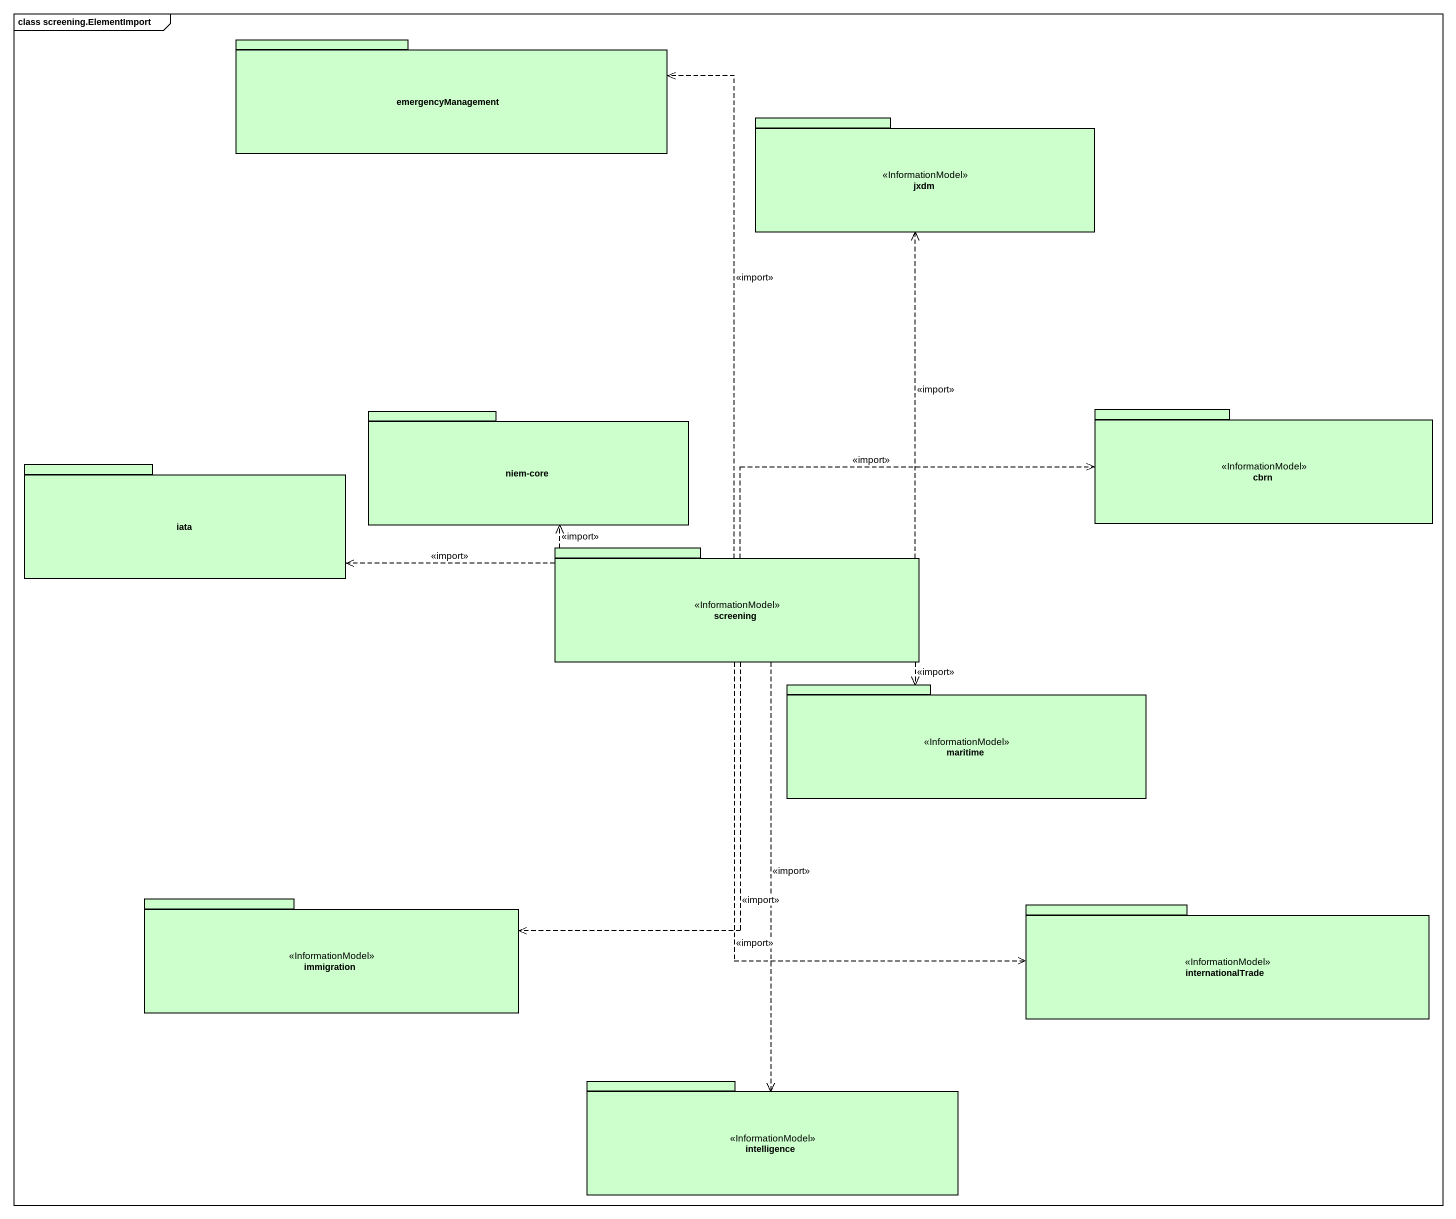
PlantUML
@startuml
mainframe class screening.ElementImport
package emergencyManagement #CCFFCC {
}
package jxdm <<InformationModel>> #CCFFCC {
}
package cbrn <<InformationModel>> #CCFFCC {
}
package "niem-core" as niem_core #CCFFCC {
}
package iata #CCFFCC {
}
package screening <<InformationModel>> #CCFFCC {
}
package maritime <<InformationModel>> #CCFFCC {
}
package immigration <<InformationModel>> #CCFFCC {
}
package internationalTrade <<InformationModel>> #CCFFCC {
}
package intelligence <<InformationModel>> #CCFFCC {
}
screening .up.> emergencyManagement : <<import>>
screening .up.> jxdm : <<import>>
screening .right.> cbrn : <<import>>
screening .up.> niem_core : <<import>>
screening .left.> iata : <<import>>
screening .right.> maritime : <<import>>
screening ..> immigration : <<import>>
screening ..> internationalTrade : <<import>>
screening ..> intelligence : <<import>>
@enduml
